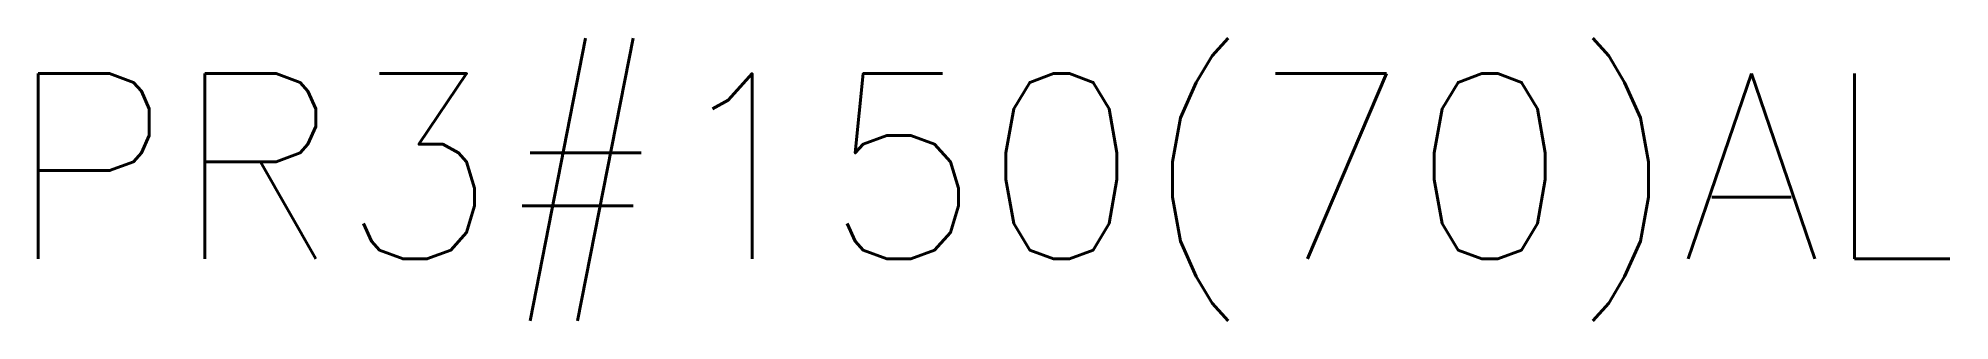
# Model space of a CAD drawing. Header units: millimetres. Extents: x -10.4 to 8.2, y -4 to -1.3.
import ezdxf

# ---------------------------------------------------------------- set-up
doc = ezdxf.new("R2010")
doc.units = ezdxf.units.MM
doc.styles.add('ROMANS', font='ROMANS.shx', dxfattribs={"height": 1.8})

msp = doc.modelspace()

# ---------------------------------------------------------------- texts
at = {"style": 'ROMANS'}
msp.add_text('PR3#150(70)AL', height=1.8, rotation=0, dxfattribs=at).set_placement((-10.671, -3.41))

doc.saveas('drawing.dxf')
